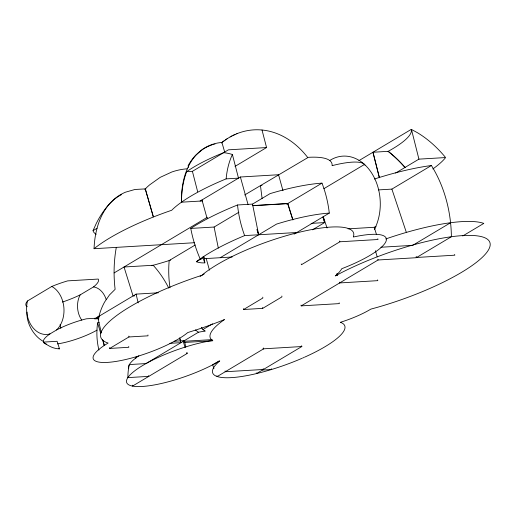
<?xml version="1.0" encoding="UTF-8"?>
<svg xmlns="http://www.w3.org/2000/svg" width="516" height="516" viewBox="0 0 516 516"><rect width="100%" height="100%" fill="white"/><g stroke="black" fill="none" stroke-linecap="round" stroke-linejoin="round"><path stroke-width="0.77" d="M98.975 316.76A34.359 8.256 -19.6 0 0 98.079 316.824L97.911 318.024L98.801 318.017M101.336 332.743L98.24 319.443L98.962 316.295A53.251 39.829 86.6 0 1 104.716 301.86L109.469 294.959L115.12 289.334A107.425 80.348 86.6 0 1 116.229 247.764M62.41 302.073A38.487 9.249 -19.6 0 0 80.128 294.9L93.525 286.902A38.487 9.249 -19.6 0 0 98.259 279.059L67.654 280.878A38.487 9.249 -19.6 0 0 51.813 286.451L27.503 300.97L27.032 303.208A24.981 18.686 86.6 0 0 49.975 333.904A34.359 8.256 -19.6 0 0 46.382 344.101M96.24 234.232A75.317 18.092 -19.6 0 1 93.054 230.646L96.111 223.809A95.654 71.543 86.6 0 1 109.282 204.078L113.61 199.918A101.891 65.287 66.7 0 1 121.628 194.551M374.364 229.433A37.92 9.107 -19.6 0 0 375.893 226.305L376.08 225.853A46.305 34.63 86.6 0 0 370.327 171.067A46.305 34.63 86.6 0 0 329.531 160.637M375.893 226.305L374.248 227.285L348.016 228.846M144.815 189.32L145.925 188.869M221.364 142.913L224.06 140.849M221.48 142.822L222.164 142.281M222.39 142.1L226.924 138.888M225.305 139.971L225.815 139.623M202.388 149.582L195.751 155.168A91.674 58.85 67.2 0 0 188.14 165.636L188.598 167.416M202.672 149.395L204.117 148.485M226.724 139.017L227.569 138.481M227.543 138.494L230.162 136.94M93.054 230.646L97.073 228.246M202.453 200.943L181.49 202.195A92.441 59.372 67.4 0 1 186.65 171.673L192.404 171.331L228.407 149.834L266.566 147.557L262.018 130.013M235.006 166.404L266.566 147.557M200.073 201.085L240.392 177.007L278.55 174.737L282.981 190.688M114.094 272.932L207.355 217.249M244.668 194.964L308.304 157.335A87.926 21.124 -19.6 0 1 332.098 165.655A47.93 11.513 -19.6 0 1 364.96 165.185M201.762 258.813L200.156 258.909A93.847 61.249 72.7 0 1 190.765 228.427L214.108 227.04L238.921 212.218M190.765 228.427A94.273 22.646 -19.6 0 1 237.541 204.987L252.53 204.097L270.062 193.629A94.273 22.646 -19.6 0 1 321.99 183.135A94.325 70.55 86.6 0 1 329.292 213.108L294.068 234.141M195.254 244.977L169.184 260.548A85.43 63.9 86.6 0 0 170.003 287.754M49.975 333.904L56.56 329.976A34.359 8.256 -19.6 0 1 86.469 318.798L98.904 318.056M358.91 160.637L411.2 129.419A64.913 15.596 -19.6 0 1 388.18 151.323L372.933 152.265L379.395 177.736L372.997 152.226M98.079 316.824L94.621 318.888L98.646 318.649M98.962 316.295L136.108 294.12L158.367 292.791M286.728 204.188L287.657 203.633L292.804 219.868M252.885 205.594L287.857 203.51L321.99 183.135M196.325 261.735L204.065 257.116L204.833 262.838A35.501 26.555 86.6 0 1 196.325 261.735A90.152 21.659 -19.6 0 1 244.629 235.606L296.81 232.503M323.906 188.675L364.49 164.443M220.235 257.71L276.537 224.092A90.152 21.659 -19.6 0 1 329.292 213.108M200.105 276.421L204.181 273.983M395.598 173.066L418.921 159.141L445.605 157.554A94.093 22.601 -19.6 0 1 432.866 168.951M109.656 347.565L109.708 348.435L128.923 336.967L148.002 335.832L147.944 334.961M312.49 229.826L324.622 222.583L323.268 216.952M378.37 189.907L391.889 189.108L431.389 165.52A110.147 82.386 86.6 0 1 451.384 236.728L416.657 257.465L416.457 256.678M377.789 238.747L378.028 239.508L339.87 241.785L301.447 264.721L301.209 263.96M201.388 327.279A73.272 54.806 86.6 0 0 202.93 329.576A82.347 19.782 -19.6 0 0 205.245 331.059A51.555 12.384 -19.6 0 0 198.447 332.252L145.976 363.58L129.355 364.567A51.452 33.405 70.7 0 0 127.871 377.615L148.802 376.37L148.627 375.571M202.93 329.576L212.56 323.822M243.558 308.639L243.623 309.503L262.838 298.029L262.767 297.164M243.623 309.503L262.702 308.368L281.91 296.894L281.846 296.029M300.996 305.104L301.221 305.878L378.08 259.987L416.238 257.716L416.012 256.942M218.907 361.058L212.702 364.76A65.332 48.865 86.6 0 0 213.934 368.559M412.69 245.352L450.571 222.738M301.66 345.733L301.828 346.533L263.67 348.81L217.242 376.532A65.332 48.865 86.6 0 1 216.907 375.829M462.736 235.98L483.802 223.402A106.154 25.503 -19.6 0 0 385.704 238.972M271.364 368.759A46.337 29.567 65.7 0 1 271.422 369.527L262.425 370.062L256.568 373.558A63.61 47.582 86.6 0 1 256.233 372.862M225.079 370.946L225.247 371.746L263.405 369.475L301.828 346.533M204.413 148.311L205 147.976M230.13 136.959L231.936 135.985M205.297 147.808L207.103 146.879M231.271 136.334L231.813 136.05M232.155 135.869L233.271 135.315M233.168 135.366L235.232 134.412M233.419 135.244L234.49 134.74M207.406 146.731L209.264 145.912M303.847 357.504L302.518 358.091M235.457 134.308L236.483 133.876M236.463 133.883L237.521 133.463M209.58 145.789L210.212 145.544M211.005 145.254L211.805 144.983M212.618 144.725L213.43 144.493M214.514 144.209L214.94 144.106M187.34 168.784A107.425 80.348 86.6 0 0 171.873 171.976L160.25 177.323L149.64 184.863A107.425 80.348 86.6 0 0 145.228 188.908L134.947 189.475L125.543 192.171A103.348 65.661 64.6 0 0 94.047 248.706A97.382 23.394 -19.6 0 1 171.693 210.27A87.926 21.124 -19.6 0 1 226.137 178.878L238.495 178.143L232.4 154.503A73.917 55.289 86.6 0 0 223.673 152.659A68.241 16.396 -19.6 0 0 186.65 171.673M262.038 185.45L260.451 185.547L262.096 198.512M252.685 205.716L287.657 203.633M311.109 223.389L324.622 222.583L322.906 217.172M94.047 248.706L194.319 242.733M204.065 257.116L202.653 257.2L204.833 262.838M380.892 247.248L411.897 245.397M204.175 258.671L232.161 257M416.657 257.465L454.815 255.188L454.615 254.407M339.657 282.929L339.438 282.155L339.644 282.936L377.815 280.652L377.589 279.885M134.631 295.855L133.044 295.945L124.034 266.998L153.181 265.263A66.732 42.054 62.8 0 1 168.758 288.102M99.156 316.972L97.685 317.056L97.911 318.024M301.221 305.878L339.38 303.608L339.154 302.834M174.176 341.25L184.399 340.637L185.812 347.036M212.166 339.618L183.219 341.347L185.109 347.455M169.835 343.327L181.013 342.656M184.193 342.469L212.811 340.766M109.708 348.435L128.787 347.3L128.729 346.43M59.495 348.829A33.733 21.201 62.2 0 1 43.428 342.108L57.095 341.295L59.495 348.829L58.811 348.564M51.813 286.451L53.432 287.451A24.981 18.686 86.6 0 1 56.56 329.976M391.889 189.108L406.234 232.039M323.229 216.546L327.054 227.995M257.129 229.962L258.658 234.774L252.53 204.097M263.083 348.255L263.315 349.016M186.766 352.796L187.005 353.563M374.248 227.285L376.37 234.161M339.631 241.017L339.87 241.785M287.857 203.51L292.895 219.816M256.981 229.336L258.658 234.774M99.13 322.358A29.457 18.705 64.5 0 0 97.634 322.887L100.73 333.523M102.497 339.605L104.264 345.681M337.419 275.215L336.974 273.667L337.445 275.202M224.77 152.336L221.912 142.474C212.366 143.113 203.143 147.466 196.615 154.477A92.686 58.889 64.6 0 0 181.49 202.195M145.228 188.908L153.31 216.797M145.306 188.837L153.342 216.765M375.422 250.712L377.196 256.897M377.86 259.213L378.08 259.987M240.392 177.007L248.061 204.62M262.205 369.288L262.425 370.062M201.969 199.95L207.084 218.358M206.207 258.471L209.451 270.12M192.404 171.331L197.673 191.784M418.921 159.141L411.458 129.452L417.296 132.625A104.361 67.157 67.9 0 1 445.134 156.987M136.108 294.12L138.153 302.911M103.09 340.263L104.303 345.468M187.05 352.634L187.224 353.434L132.535 386.084A59.372 44.408 86.6 0 1 132.483 385.162M263.502 348.003L263.67 348.81M263.237 368.669L263.405 369.475M214.108 227.04L218.32 248.125M262.638 307.497L262.702 308.368M128.865 336.097L128.923 336.967M244.629 235.606A82.115 53.593 72.7 0 1 237.541 204.987M135.811 358.285A59.372 44.408 86.6 0 1 136.443 356.395M195.319 329.995A59.372 44.408 86.6 0 1 198.447 332.252M128.71 368.572A51.555 12.384 -19.6 0 1 138.849 355.814M97.079 330.105A34.359 8.256 -19.6 0 1 57.624 343.888M98.937 350.08A53.251 39.829 86.6 0 1 97.634 322.887M98.24 319.443A29.315 18.969 69.6 0 1 98.724 319.243M170.602 260.09A97.382 23.394 -19.6 0 1 151.607 265.682M388.103 151.362A109.882 70.653 67.7 0 1 405.195 167.668M388.18 151.323A109.85 70.692 67.9 0 1 405.221 167.648M226.137 178.878A86.43 55.509 67.4 0 1 232.4 154.503M304.505 357.214A70.112 16.841 -19.6 0 0 340.367 322.307L343.275 321.371A40.351 9.694 -19.6 0 0 370.353 309.413L370.869 309.103A101.117 24.291 -19.6 0 0 488.807 240.559A101.117 24.291 -19.6 0 0 341.16 272.809L335.277 275.925L337.29 274.144A66.28 15.925 -19.6 0 0 341.753 268.701A57.528 13.822 -19.6 0 0 386.02 241.307A57.528 13.822 -19.6 0 0 354.06 236.863L353.389 237.005L353.808 234.864A85.043 20.427 -19.6 0 0 309.587 229.968L306.001 230.704A85.043 20.427 -19.6 0 0 201.827 275.318L199.518 276.073A103.768 24.929 -19.6 0 0 107.186 342.74L108.121 343.05A53.232 12.79 -19.6 0 0 113.204 361.832A53.232 12.79 -19.6 0 0 187.753 332.562L197.77 329.382A103.768 24.929 -19.6 0 0 224.473 319.565A77.548 18.628 -19.6 0 0 212.579 340.515A58.14 13.964 -19.6 0 0 138.307 368.276A58.14 13.964 -19.6 0 0 144.628 386.291A58.14 13.964 -19.6 0 0 219.732 360.91A70.112 16.841 -19.6 0 0 218.12 362.355L217.023 363.432A70.112 16.841 -19.6 0 0 231.426 377.628A70.112 16.841 -19.6 0 0 301.847 358.381M374.371 179.039A107.592 25.845 -19.6 0 1 431.389 165.52M237.212 133.579A94.325 70.55 86.6 0 1 307.626 157.38M27.284 306.762A38.487 9.249 -19.6 0 1 27.503 300.97M81.773 320.152A19.95 14.925 86.6 0 1 80.128 294.9M93.525 286.902A19.95 14.925 86.6 0 1 106.206 299.544M43.402 341.437A23.027 14.248 59.2 0 1 27.051 312.103M60.12 324.448A23.027 14.248 59.2 0 1 60.824 328.273M180.658 341.476L179.594 337.928L180.671 341.476"/></g></svg>
